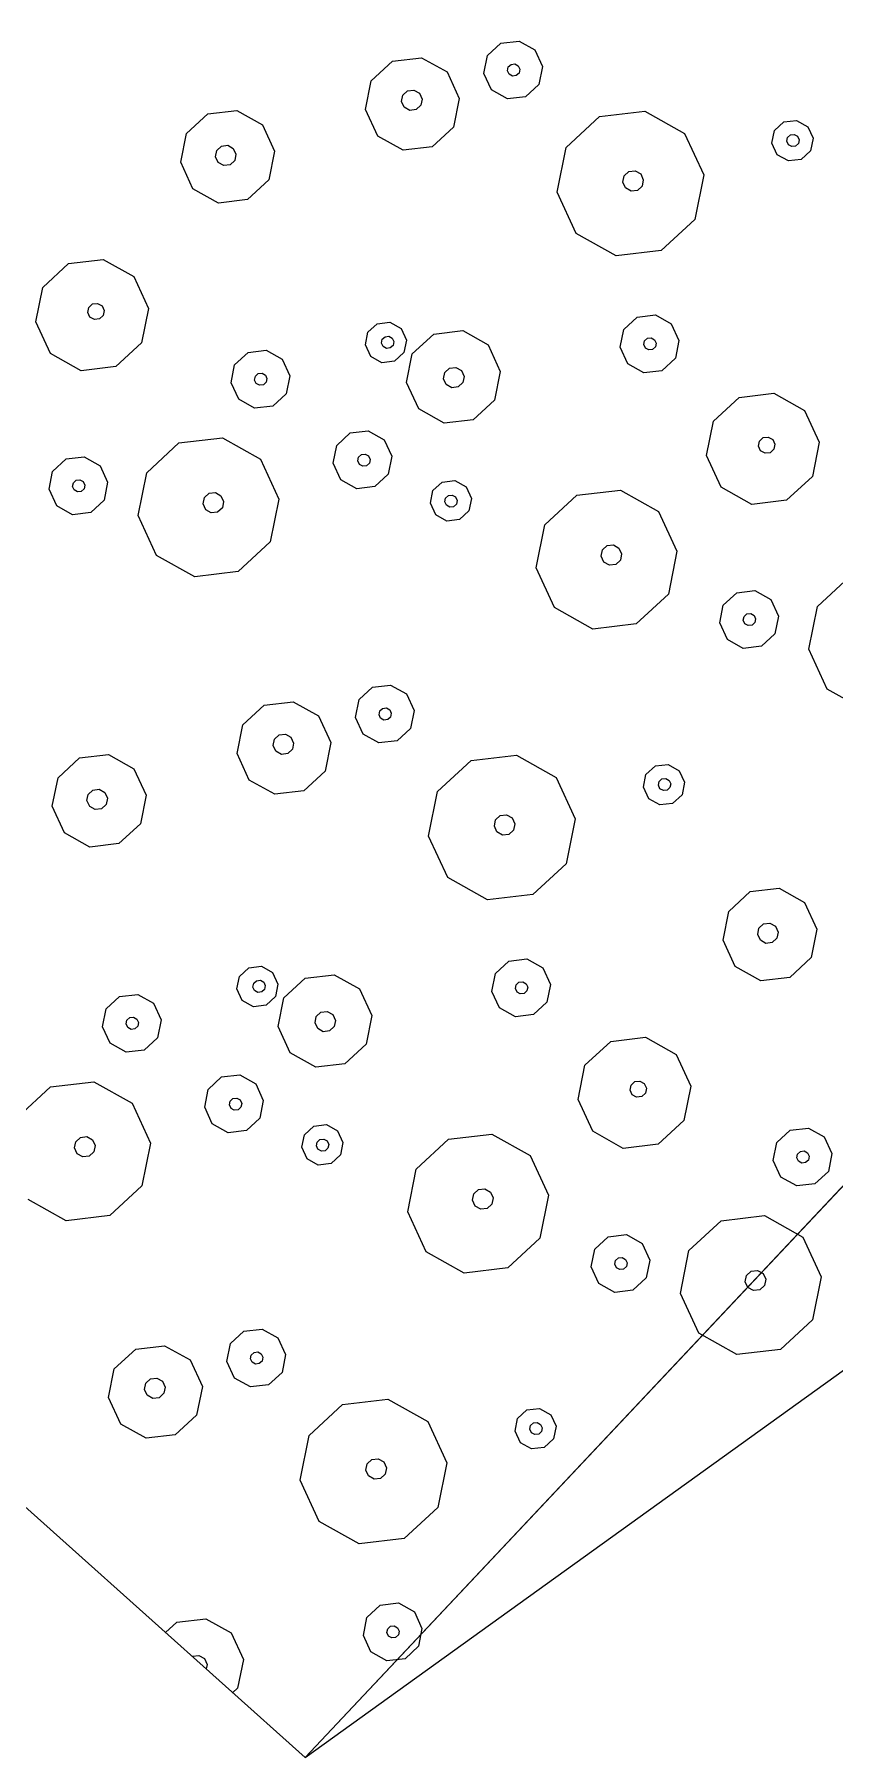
# Model space of a CAD drawing. Header units: metres. Extents: x -2858 to 512, y -1995 to 1252.
# Drawn here: x -565.752 to -563.583, y 345.19 to 349.861 of the extents above; entities that cross this region are included whole.
import ezdxf

# ---------------------------------------------------------------- set-up
doc = ezdxf.new("R2010")
doc.units = ezdxf.units.M
doc.layers.add('Calque commun', color=7, linetype='Continuous')

# ---------------------------------------------------------------- blocks, each defined once
blk = doc.blocks.new('pattern')
at = {"layer": 'Calque commun', "color": 54, "linetype": 'Continuous', "lineweight": 9}
for p, q in [((112.2664, 105.3794), (112.3686, 105.4397)), ((112.3686, 105.4397), (112.4868, 105.4285)), ((112.4868, 105.4285), (112.5757, 105.3499)), ((112.2192, 105.2705), (112.2664, 105.3794)), ((112.5757, 105.3499), (112.6015, 105.2341)), ((112.245, 105.1547), (112.2192, 105.2705)), ((112.3645, 105.2563), (112.3714, 105.2722)), ((112.3683, 105.2394), (112.3645, 105.2563)), ((112.3714, 105.2722), (112.3863, 105.281)), ((112.3863, 105.281), (112.4035, 105.2793)), ((112.4035, 105.2793), (112.4165, 105.2679)), ((112.4165, 105.2679), (112.4203, 105.251)), ((112.3813, 105.228), (112.3683, 105.2394)), ((112.3985, 105.2263), (112.3813, 105.228)), ((112.4134, 105.2351), (112.3985, 105.2263)), ((112.4203, 105.251), (112.4134, 105.2351)), ((112.6015, 105.2341), (112.5543, 105.1252)), ((113.6787, 105.1639), (113.6984, 105.2093)), ((113.6984, 105.2093), (113.741, 105.2344)), ((113.741, 105.2344), (113.7902, 105.2297)), ((113.7902, 105.2297), (113.8273, 105.197)), ((111.9783, 105.133), (111.998, 105.1783)), ((111.998, 105.1783), (112.0406, 105.2035)), ((112.0406, 105.2035), (112.0898, 105.1988)), ((112.0898, 105.1988), (112.1268, 105.1661)), ((112.1268, 105.1661), (112.1376, 105.1178)), ((113.6895, 105.1157), (113.6787, 105.1639)), ((113.7409, 105.1588), (113.7451, 105.1683)), ((113.7451, 105.1683), (113.754, 105.1736)), ((113.754, 105.1736), (113.7644, 105.1726)), ((113.7644, 105.1726), (113.7721, 105.1657)), ((113.7721, 105.1657), (113.7744, 105.1556)), ((113.8273, 105.197), (113.838, 105.1487)), ((111.9891, 105.0847), (111.9783, 105.133)), ((112.0405, 105.1279), (112.0446, 105.1374)), ((112.0428, 105.1177), (112.0405, 105.1279)), ((112.0506, 105.1108), (112.0428, 105.1177)), ((112.0446, 105.1374), (112.0536, 105.1427)), ((112.0536, 105.1427), (112.0639, 105.1417)), ((112.0698, 105.1151), (112.0609, 105.1099)), ((112.0639, 105.1417), (112.0717, 105.1348)), ((112.074, 105.1247), (112.0698, 105.1151)), ((112.0717, 105.1348), (112.074, 105.1247)), ((112.1376, 105.1178), (112.1179, 105.0724)), ((112.334, 105.0762), (112.245, 105.1547)), ((112.5543, 105.1252), (112.4521, 105.0649)), ((113.0339, 105.0827), (113.0477, 105.1144)), ((113.0477, 105.1144), (113.0775, 105.132)), ((113.0775, 105.132), (113.1119, 105.1287)), ((113.1119, 105.1287), (113.1379, 105.1058)), ((113.7266, 105.0829), (113.6895, 105.1157)), ((113.7432, 105.1487), (113.7409, 105.1588)), ((113.751, 105.1418), (113.7432, 105.1487)), ((113.7613, 105.1408), (113.751, 105.1418)), ((113.7703, 105.1461), (113.7613, 105.1408)), ((113.7744, 105.1556), (113.7703, 105.1461)), ((113.838, 105.1487), (113.8184, 105.1034)), ((112.0261, 105.052), (111.9891, 105.0847)), ((112.0609, 105.1099), (112.0506, 105.1108)), ((112.1179, 105.0724), (112.0754, 105.0473)), ((112.4521, 105.0649), (112.334, 105.0762)), ((113.0414, 105.0489), (113.0339, 105.0827)), ((113.0717, 105.0798), (113.0758, 105.0894)), ((113.0739, 105.0697), (113.0717, 105.0798)), ((113.0817, 105.0628), (113.0739, 105.0697)), ((113.0758, 105.0894), (113.0848, 105.0946)), ((113.0848, 105.0946), (113.0951, 105.0937)), ((113.101, 105.0671), (113.0921, 105.0618)), ((113.0951, 105.0937), (113.1029, 105.0868)), ((113.1051, 105.0766), (113.101, 105.0671)), ((113.1029, 105.0868), (113.1051, 105.0766)), ((113.1454, 105.0721), (113.1316, 105.0403)), ((113.1379, 105.1058), (113.1454, 105.0721)), ((113.7758, 105.0782), (113.7266, 105.0829)), ((113.8184, 105.1034), (113.7758, 105.0782)), ((112.0754, 105.0473), (112.0261, 105.052)), ((112.5423, 105.0034), (112.5849, 105.0285)), ((112.5849, 105.0285), (112.6341, 105.0238)), ((112.6341, 105.0238), (112.6712, 104.9911)), ((113.0674, 105.026), (113.0414, 105.0489)), ((113.1018, 105.0227), (113.0674, 105.026)), ((113.0921, 105.0618), (113.0817, 105.0628)), ((113.1316, 105.0403), (113.1018, 105.0227)), ((113.3194, 104.9601), (113.4258, 105.0229)), ((113.4258, 105.0229), (113.5489, 105.0112)), ((112.5226, 104.958), (112.5423, 105.0034)), ((112.6712, 104.9911), (112.6819, 104.9428)), ((113.5489, 105.0112), (113.6415, 104.9294)), ((112.5334, 104.9098), (112.5226, 104.958)), ((112.5848, 104.9529), (112.589, 104.9624)), ((112.5871, 104.9427), (112.5848, 104.9529)), ((112.5949, 104.9359), (112.5871, 104.9427)), ((112.589, 104.9624), (112.5979, 104.9677)), ((112.6052, 104.9349), (112.5949, 104.9359)), ((112.5979, 104.9677), (112.6082, 104.9667)), ((112.6141, 104.9402), (112.6052, 104.9349)), ((112.6082, 104.9667), (112.616, 104.9598)), ((112.6183, 104.9497), (112.6141, 104.9402)), ((112.616, 104.9598), (112.6183, 104.9497)), ((112.6819, 104.9428), (112.6622, 104.8975)), ((113.2702, 104.8467), (113.3194, 104.9601)), ((113.6415, 104.9294), (113.6684, 104.8087)), ((114.084, 104.9047), (114.1521, 104.9449)), ((114.1521, 104.9449), (114.1703, 104.9431)), ((112.5704, 104.877), (112.5334, 104.9098)), ((112.6622, 104.8975), (112.6197, 104.8723)), ((114.0525, 104.8321), (114.084, 104.9047)), ((112.6197, 104.8723), (112.5704, 104.877)), ((113.2971, 104.726), (113.2702, 104.8467)), ((113.4314, 104.831), (113.4383, 104.8468)), ((113.4383, 104.8468), (113.4532, 104.8556)), ((113.4532, 104.8556), (113.4704, 104.854)), ((113.4704, 104.854), (113.4834, 104.8425)), ((113.4834, 104.8425), (113.4872, 104.8256)), ((114.0697, 104.7549), (114.0525, 104.8321)), ((114.1528, 104.8244), (114.1597, 104.8403)), ((114.1597, 104.8403), (114.1703, 104.8465)), ((112.1174, 104.7714), (112.1991, 104.8196)), ((112.1991, 104.8196), (112.2936, 104.8106)), ((112.2936, 104.8106), (112.3648, 104.7478)), ((113.4352, 104.8141), (113.4314, 104.831)), ((113.4482, 104.8026), (113.4352, 104.8141)), ((113.4654, 104.801), (113.4482, 104.8026)), ((113.4803, 104.8098), (113.4654, 104.801)), ((113.4872, 104.8256), (113.4803, 104.8098)), ((113.6684, 104.8087), (113.6192, 104.6953)), ((114.1565, 104.8075), (114.1528, 104.8244)), ((114.1695, 104.7961), (114.1565, 104.8075)), ((114.1703, 104.796), (114.1695, 104.7961)), ((111.5403, 104.6692), (111.5717, 104.7418)), ((111.5717, 104.7418), (111.6399, 104.782)), ((111.6399, 104.782), (111.7186, 104.7745)), ((111.7186, 104.7745), (111.7779, 104.7221)), ((112.0796, 104.6843), (112.1174, 104.7714)), ((112.3648, 104.7478), (112.3854, 104.6552)), ((112.5949, 104.6814), (112.6971, 104.7418)), ((112.6971, 104.7418), (112.8152, 104.7305)), ((114.129, 104.7025), (114.0697, 104.7549)), ((111.7779, 104.7221), (111.7951, 104.6449)), ((112.2013, 104.6856), (112.2133, 104.6927)), ((112.2133, 104.6927), (112.227, 104.6913)), ((112.8152, 104.7305), (112.9042, 104.652)), ((113.3897, 104.6442), (113.2971, 104.726)), ((113.6192, 104.6953), (113.5128, 104.6325)), ((114.1703, 104.6986), (114.129, 104.7025)), ((111.5575, 104.592), (111.5403, 104.6692)), ((111.6407, 104.6533), (111.6476, 104.6692)), ((111.6444, 104.6364), (111.6407, 104.6533)), ((111.6476, 104.6692), (111.6625, 104.678)), ((111.6625, 104.678), (111.6797, 104.6764)), ((111.6797, 104.6764), (111.6927, 104.6649)), ((111.6964, 104.648), (111.6895, 104.6321)), ((111.6927, 104.6649), (111.6964, 104.648)), ((112.1002, 104.5916), (112.0796, 104.6843)), ((112.1958, 104.6729), (112.2013, 104.6856)), ((112.1988, 104.6594), (112.1958, 104.6729)), ((112.2092, 104.6502), (112.1988, 104.6594)), ((112.223, 104.6489), (112.2092, 104.6502)), ((112.2349, 104.656), (112.223, 104.6489)), ((112.227, 104.6913), (112.2374, 104.6822)), ((112.2404, 104.6687), (112.2349, 104.656)), ((112.2374, 104.6822), (112.2404, 104.6687)), ((112.3854, 104.6552), (112.3476, 104.5681)), ((112.5477, 104.5726), (112.5949, 104.6814)), ((112.9042, 104.652), (112.93, 104.5362)), ((111.6574, 104.625), (111.6444, 104.6364)), ((111.6746, 104.6233), (111.6574, 104.625)), ((111.6895, 104.6321), (111.6746, 104.6233)), ((111.7951, 104.6449), (111.7636, 104.5723)), ((113.5128, 104.6325), (113.3897, 104.6442)), ((111.6168, 104.5396), (111.5575, 104.592)), ((111.7636, 104.5723), (111.6955, 104.5321)), ((112.1714, 104.5288), (112.1002, 104.5916)), ((112.3476, 104.5681), (112.2659, 104.5198)), ((112.5735, 104.4568), (112.5477, 104.5726)), ((112.693, 104.5584), (112.6999, 104.5742)), ((112.6967, 104.5415), (112.693, 104.5584)), ((112.6999, 104.5742), (112.7148, 104.583)), ((112.7148, 104.583), (112.732, 104.5814)), ((112.732, 104.5814), (112.745, 104.5699)), ((112.7487, 104.5531), (112.7418, 104.5372)), ((112.745, 104.5699), (112.7487, 104.5531)), ((111.6955, 104.5321), (111.6168, 104.5396)), ((112.2659, 104.5198), (112.1714, 104.5288)), ((112.7097, 104.53), (112.6967, 104.5415)), ((112.7269, 104.5284), (112.7097, 104.53)), ((112.7418, 104.5372), (112.7269, 104.5284)), ((112.93, 104.5362), (112.8828, 104.4273)), ((113.3918, 104.4385), (113.4343, 104.4637)), ((113.4343, 104.4637), (113.4836, 104.459)), ((113.4836, 104.459), (113.5206, 104.4263)), ((111.0425, 104.4447), (111.0683, 104.3289)), ((112.6624, 104.3782), (112.5735, 104.4568)), ((112.8828, 104.4273), (112.7806, 104.367)), ((113.3721, 104.3932), (113.3918, 104.4385)), ((113.5206, 104.4263), (113.5314, 104.378)), ((112.7806, 104.367), (112.6624, 104.3782)), ((113.3829, 104.3449), (113.3721, 104.3932)), ((113.4343, 104.388), (113.4384, 104.3976)), ((113.4366, 104.3779), (113.4343, 104.388)), ((113.4443, 104.371), (113.4366, 104.3779)), ((113.4384, 104.3976), (113.4474, 104.4028)), ((113.4547, 104.3701), (113.4443, 104.371)), ((113.4474, 104.4028), (113.4577, 104.4019)), ((113.4636, 104.3753), (113.4547, 104.3701)), ((113.4577, 104.4019), (113.4655, 104.395)), ((113.4678, 104.3849), (113.4636, 104.3753)), ((113.4655, 104.395), (113.4678, 104.3849)), ((113.5314, 104.378), (113.5117, 104.3326)), ((113.6068, 104.3282), (113.6749, 104.3684)), ((113.6749, 104.3684), (113.7537, 104.3609)), ((111.0683, 104.3289), (111.0211, 104.22)), ((112.1652, 104.3041), (112.2078, 104.3292)), ((112.2078, 104.3292), (112.257, 104.3245)), ((112.257, 104.3245), (112.2941, 104.2918)), ((113.4199, 104.3122), (113.3829, 104.3449)), ((113.5117, 104.3326), (113.4691, 104.3075)), ((113.5754, 104.2556), (113.6068, 104.3282)), ((113.7537, 104.3609), (113.813, 104.3085)), ((112.1456, 104.2587), (112.1652, 104.3041)), ((112.2941, 104.2918), (112.3049, 104.2435)), ((113.4691, 104.3075), (113.4199, 104.3122)), ((113.813, 104.3085), (113.8302, 104.2313)), ((111.5145, 104.2092), (111.5443, 104.2268)), ((111.5443, 104.2268), (111.5788, 104.2235)), ((112.1563, 104.2105), (112.1456, 104.2587)), ((112.2078, 104.2536), (112.2119, 104.2631)), ((112.21, 104.2435), (112.2078, 104.2536)), ((112.2178, 104.2366), (112.21, 104.2435)), ((112.2119, 104.2631), (112.2208, 104.2684)), ((112.2281, 104.2356), (112.2178, 104.2366)), ((112.2208, 104.2684), (112.2312, 104.2674)), ((112.2371, 104.2409), (112.2281, 104.2356)), ((112.2312, 104.2674), (112.239, 104.2605)), ((112.2412, 104.2504), (112.2371, 104.2409)), ((112.239, 104.2605), (112.2412, 104.2504)), ((112.3049, 104.2435), (112.2852, 104.1982)), ((113.5926, 104.1784), (113.5754, 104.2556)), ((113.6684, 104.2382), (113.6752, 104.2541)), ((113.6721, 104.2213), (113.6684, 104.2382)), ((113.6752, 104.2541), (113.6901, 104.2629)), ((113.6901, 104.2629), (113.7074, 104.2613)), ((113.7074, 104.2613), (113.7203, 104.2498)), ((113.7241, 104.2329), (113.7172, 104.217)), ((113.7203, 104.2498), (113.7241, 104.2329)), ((113.8302, 104.2313), (113.7987, 104.1587)), ((111.0211, 104.22), (110.9189, 104.1597)), ((111.5007, 104.1775), (111.5145, 104.2092)), ((111.5385, 104.1746), (111.5426, 104.1842)), ((111.5426, 104.1842), (111.5516, 104.1894)), ((111.5516, 104.1894), (111.5619, 104.1885)), ((111.5619, 104.1885), (111.5697, 104.1816)), ((111.5697, 104.1816), (111.572, 104.1714)), ((111.5788, 104.2235), (111.6047, 104.2006)), ((111.6047, 104.2006), (111.6122, 104.1669)), ((112.1934, 104.1777), (112.1563, 104.2105)), ((112.2852, 104.1982), (112.2426, 104.173)), ((112.8596, 104.1705), (112.8894, 104.1881)), ((112.8894, 104.1881), (112.9238, 104.1848)), ((112.9238, 104.1848), (112.9498, 104.1619)), ((113.6519, 104.126), (113.5926, 104.1784)), ((113.6851, 104.2099), (113.6721, 104.2213)), ((113.7023, 104.2082), (113.6851, 104.2099)), ((113.7172, 104.217), (113.7023, 104.2082)), ((110.9189, 104.1597), (110.8008, 104.171)), ((111.5083, 104.1437), (111.5007, 104.1775)), ((111.5342, 104.1208), (111.5083, 104.1437)), ((111.5408, 104.1645), (111.5385, 104.1746)), ((111.5486, 104.1576), (111.5408, 104.1645)), ((111.5589, 104.1566), (111.5486, 104.1576)), ((111.5678, 104.1619), (111.5589, 104.1566)), ((111.572, 104.1714), (111.5678, 104.1619)), ((111.5985, 104.1351), (111.5687, 104.1175)), ((111.6122, 104.1669), (111.5985, 104.1351)), ((112.2426, 104.173), (112.1934, 104.1777)), ((112.8458, 104.1388), (112.8596, 104.1705)), ((112.8533, 104.105), (112.8458, 104.1388)), ((112.8852, 104.136), (112.8894, 104.1455)), ((112.8875, 104.1259), (112.8852, 104.136)), ((112.8894, 104.1455), (112.8983, 104.1508)), ((112.8983, 104.1508), (112.9086, 104.1498)), ((112.9086, 104.1498), (112.9164, 104.143)), ((112.9187, 104.1328), (112.9146, 104.1233)), ((112.9164, 104.143), (112.9187, 104.1328)), ((112.9498, 104.1619), (112.9573, 104.1281)), ((113.7987, 104.1587), (113.7306, 104.1185)), ((110.9895, 104.0528), (111.0091, 104.0982)), ((111.0091, 104.0982), (111.0517, 104.1233)), ((111.0517, 104.1233), (111.1009, 104.1186)), ((111.1009, 104.1186), (111.138, 104.0859)), ((111.138, 104.0859), (111.1487, 104.0376)), ((111.5687, 104.1175), (111.5342, 104.1208)), ((111.7862, 104.0549), (111.8927, 104.1177)), ((111.8927, 104.1177), (112.0157, 104.106)), ((112.0157, 104.106), (112.1084, 104.0242)), ((112.8793, 104.0821), (112.8533, 104.105)), ((112.8953, 104.119), (112.8875, 104.1259)), ((112.9056, 104.118), (112.8953, 104.119)), ((112.9146, 104.1233), (112.9056, 104.118)), ((112.9435, 104.0964), (112.9137, 104.0788)), ((112.9573, 104.1281), (112.9435, 104.0964)), ((113.7306, 104.1185), (113.6519, 104.126)), ((111.0002, 104.0046), (110.9895, 104.0528)), ((111.0517, 104.0477), (111.0558, 104.0572)), ((111.0539, 104.0376), (111.0517, 104.0477)), ((111.0558, 104.0572), (111.0647, 104.0625)), ((111.0647, 104.0625), (111.0751, 104.0615)), ((111.0751, 104.0615), (111.0828, 104.0546)), ((111.0851, 104.0445), (111.081, 104.035)), ((111.0828, 104.0546), (111.0851, 104.0445)), ((111.737, 103.9415), (111.7862, 104.0549)), ((112.5508, 103.9995), (112.619, 104.0397)), ((112.619, 104.0397), (112.6977, 104.0322)), ((112.9137, 104.0788), (112.8793, 104.0821)), ((111.0373, 103.9718), (111.0002, 104.0046)), ((111.0617, 104.0307), (111.0539, 104.0376)), ((111.072, 104.0297), (111.0617, 104.0307)), ((111.081, 104.035), (111.072, 104.0297)), ((111.1291, 103.9923), (111.0865, 103.9671)), ((111.1487, 104.0376), (111.1291, 103.9923)), ((112.1084, 104.0242), (112.1352, 103.9036)), ((112.5194, 103.9269), (112.5508, 103.9995)), ((112.6977, 104.0322), (112.757, 103.9798)), ((111.0865, 103.9671), (111.0373, 103.9718)), ((111.9051, 103.9416), (111.92, 103.9504)), ((111.92, 103.9504), (111.9373, 103.9488)), ((111.9373, 103.9488), (111.9502, 103.9373)), ((112.757, 103.9798), (112.7742, 103.9026)), ((112.9186, 103.9338), (112.9611, 103.959)), ((112.9611, 103.959), (113.0104, 103.9543)), ((113.0104, 103.9543), (113.0474, 103.9215)), ((110.5842, 103.8662), (110.6659, 103.9145)), ((110.6659, 103.9145), (110.7604, 103.9054)), ((110.7604, 103.9054), (110.8316, 103.8426)), ((111.7639, 103.8208), (111.737, 103.9415)), ((111.8982, 103.9258), (111.9051, 103.9416)), ((111.902, 103.9089), (111.8982, 103.9258)), ((111.915, 103.8974), (111.902, 103.9089)), ((111.9471, 103.9046), (111.9322, 103.8958)), ((111.954, 103.9204), (111.9471, 103.9046)), ((111.9502, 103.9373), (111.954, 103.9204)), ((112.1352, 103.9036), (112.0861, 103.7901)), ((112.5366, 103.8497), (112.5194, 103.9269)), ((112.6196, 103.9192), (112.6265, 103.9351)), ((112.6234, 103.9023), (112.6196, 103.9192)), ((112.6363, 103.8909), (112.6234, 103.9023)), ((112.6265, 103.9351), (112.6414, 103.9439)), ((112.6414, 103.9439), (112.6586, 103.9422)), ((112.6685, 103.898), (112.6536, 103.8892)), ((112.6586, 103.9422), (112.6716, 103.9308)), ((112.6753, 103.9139), (112.6685, 103.898)), ((112.6716, 103.9308), (112.6753, 103.9139)), ((112.7742, 103.9026), (112.7427, 103.83)), ((112.8989, 103.8885), (112.9186, 103.9338)), ((112.9639, 103.8958), (112.9729, 103.9011)), ((112.9729, 103.9011), (112.9832, 103.9001)), ((112.9832, 103.9001), (112.991, 103.8932)), ((113.0474, 103.9215), (113.0582, 103.8733)), ((110.5464, 103.7791), (110.5842, 103.8662)), ((111.9322, 103.8958), (111.915, 103.8974)), ((112.6536, 103.8892), (112.6363, 103.8909)), ((112.9096, 103.8402), (112.8989, 103.8885)), ((112.9598, 103.8863), (112.9639, 103.8958)), ((112.9621, 103.8761), (112.9598, 103.8863)), ((112.9698, 103.8693), (112.9621, 103.8761)), ((112.9802, 103.8683), (112.9698, 103.8693)), ((112.9891, 103.8736), (112.9802, 103.8683)), ((112.9932, 103.8831), (112.9891, 103.8736)), ((112.991, 103.8932), (112.9932, 103.8831)), ((113.0582, 103.8733), (113.0385, 103.8279)), ((110.8316, 103.8426), (110.8522, 103.75)), ((111.0617, 103.7763), (111.1639, 103.8366)), ((111.1639, 103.8366), (111.282, 103.8253)), ((111.282, 103.8253), (111.371, 103.7468)), ((111.8566, 103.739), (111.7639, 103.8208)), ((112.5959, 103.7973), (112.5366, 103.8497)), ((112.7427, 103.83), (112.6746, 103.7898)), ((112.9467, 103.8075), (112.9096, 103.8402)), ((112.9959, 103.8028), (112.9467, 103.8075)), ((113.0385, 103.8279), (112.9959, 103.8028)), ((113.2089, 103.783), (113.3111, 103.8434)), ((113.3111, 103.8434), (113.4293, 103.8321)), ((113.4293, 103.8321), (113.5182, 103.7536)), ((110.5671, 103.6864), (110.5464, 103.7791)), ((110.6627, 103.7677), (110.6682, 103.7804)), ((110.6657, 103.7542), (110.6627, 103.7677)), ((110.6682, 103.7804), (110.6801, 103.7875)), ((110.6801, 103.7875), (110.6939, 103.7861)), ((110.6939, 103.7861), (110.7042, 103.777)), ((110.7073, 103.7635), (110.7017, 103.7508)), ((110.7042, 103.777), (110.7073, 103.7635)), ((111.0145, 103.6674), (111.0617, 103.7763)), ((112.0861, 103.7901), (111.9796, 103.7273)), ((112.6746, 103.7898), (112.5959, 103.7973)), ((112.6572, 103.753), (112.687, 103.7706)), ((112.687, 103.7706), (112.7214, 103.7673)), ((112.7214, 103.7673), (112.7474, 103.7444)), ((113.1617, 103.6742), (113.2089, 103.783)), ((110.676, 103.745), (110.6657, 103.7542)), ((110.6898, 103.7437), (110.676, 103.745)), ((110.7017, 103.7508), (110.6898, 103.7437)), ((110.8522, 103.75), (110.8145, 103.6629)), ((111.371, 103.7468), (111.3968, 103.631)), ((111.9796, 103.7273), (111.8566, 103.739)), ((112.6434, 103.7212), (112.6572, 103.753)), ((112.6509, 103.6875), (112.6434, 103.7212)), ((112.679, 103.7209), (112.6832, 103.7304)), ((112.6813, 103.7107), (112.679, 103.7209)), ((112.6891, 103.7039), (112.6813, 103.7107)), ((112.6832, 103.7304), (112.6921, 103.7357)), ((112.6921, 103.7357), (112.7025, 103.7347)), ((112.7025, 103.7347), (112.7102, 103.7278)), ((112.7125, 103.7177), (112.7084, 103.7081)), ((112.7102, 103.7278), (112.7125, 103.7177)), ((112.7474, 103.7444), (112.7549, 103.7106)), ((113.5182, 103.7536), (113.544, 103.6377)), ((110.6382, 103.6236), (110.5671, 103.6864)), ((111.0403, 103.5516), (111.0145, 103.6674)), ((111.1598, 103.6532), (111.1667, 103.6691)), ((111.1667, 103.6691), (111.1816, 103.6778)), ((111.1816, 103.6778), (111.1988, 103.6762)), ((111.1988, 103.6762), (111.2118, 103.6648)), ((111.2118, 103.6648), (111.2156, 103.6479)), ((112.6769, 103.6646), (112.6509, 103.6875)), ((112.7113, 103.6613), (112.6769, 103.6646)), ((112.6994, 103.7029), (112.6891, 103.7039)), ((112.7084, 103.7081), (112.6994, 103.7029)), ((112.7411, 103.6789), (112.7113, 103.6613)), ((112.7549, 103.7106), (112.7411, 103.6789)), ((113.1875, 103.5583), (113.1617, 103.6742)), ((113.307, 103.66), (113.3139, 103.6758)), ((113.3139, 103.6758), (113.3288, 103.6846)), ((113.3288, 103.6846), (113.346, 103.683)), ((113.346, 103.683), (113.359, 103.6715)), ((113.359, 103.6715), (113.3628, 103.6546)), ((110.7327, 103.6146), (110.6382, 103.6236)), ((110.8145, 103.6629), (110.7327, 103.6146)), ((111.1636, 103.6363), (111.1598, 103.6532)), ((111.1765, 103.6248), (111.1636, 103.6363)), ((111.1938, 103.6232), (111.1765, 103.6248)), ((111.2087, 103.632), (111.1938, 103.6232)), ((111.2156, 103.6479), (111.2087, 103.632)), ((111.3968, 103.631), (111.3496, 103.5221)), ((113.3108, 103.6431), (113.307, 103.66)), ((113.3238, 103.6316), (113.3108, 103.6431)), ((113.341, 103.63), (113.3238, 103.6316)), ((113.3559, 103.6388), (113.341, 103.63)), ((113.3628, 103.6546), (113.3559, 103.6388)), ((112.9208, 103.5366), (112.9405, 103.582)), ((112.9405, 103.582), (112.9831, 103.6071)), ((112.9831, 103.6071), (113.0323, 103.6024)), ((113.0323, 103.6024), (113.0693, 103.5697)), ((111.1293, 103.473), (111.0403, 103.5516)), ((111.8389, 103.488), (111.8586, 103.5333)), ((111.8586, 103.5333), (111.9012, 103.5585)), ((111.9012, 103.5585), (111.9504, 103.5538)), ((111.9504, 103.5538), (111.9875, 103.5211)), ((112.9316, 103.4884), (112.9208, 103.5366)), ((112.983, 103.5315), (112.9871, 103.541)), ((112.9853, 103.5214), (112.983, 103.5315)), ((112.9871, 103.541), (112.9961, 103.5463)), ((112.9961, 103.5463), (113.0064, 103.5453)), ((113.0064, 103.5453), (113.0142, 103.5384)), ((113.0165, 103.5283), (113.0123, 103.5188)), ((113.0142, 103.5384), (113.0165, 103.5283)), ((113.0693, 103.5697), (113.0801, 103.5214)), ((113.2765, 103.4798), (113.1875, 103.5583)), ((111.3496, 103.5221), (111.2474, 103.4618)), ((111.8497, 103.4397), (111.8389, 103.488)), ((111.9011, 103.4828), (111.9053, 103.4924)), ((111.9034, 103.4727), (111.9011, 103.4828)), ((111.9053, 103.4924), (111.9142, 103.4977)), ((111.9142, 103.4977), (111.9245, 103.4967)), ((111.9245, 103.4967), (111.9323, 103.4898)), ((111.9346, 103.4797), (111.9304, 103.4701)), ((111.9323, 103.4898), (111.9346, 103.4797)), ((111.9875, 103.5211), (111.9982, 103.4728)), ((112.9686, 103.4556), (112.9316, 103.4884)), ((112.993, 103.5145), (112.9853, 103.5214)), ((113.0034, 103.5135), (112.993, 103.5145)), ((113.0123, 103.5188), (113.0034, 103.5135)), ((113.0801, 103.5214), (113.0604, 103.4761)), ((113.3946, 103.4686), (113.2765, 103.4798)), ((111.2474, 103.4618), (111.1293, 103.473)), ((111.8867, 103.407), (111.8497, 103.4397)), ((111.9112, 103.4658), (111.9034, 103.4727)), ((111.9215, 103.4649), (111.9112, 103.4658)), ((111.9304, 103.4701), (111.9215, 103.4649)), ((111.9982, 103.4728), (111.9785, 103.4274)), ((112.0737, 103.423), (112.1418, 103.4632)), ((112.1418, 103.4632), (112.2205, 103.4557)), ((112.2205, 103.4557), (112.2798, 103.4033)), ((113.0179, 103.4509), (112.9686, 103.4556)), ((113.0604, 103.4761), (113.0179, 103.4509)), ((110.6124, 103.3535), (110.6321, 103.3989)), ((110.6321, 103.3989), (110.6746, 103.424)), ((110.6746, 103.424), (110.7239, 103.4193)), ((110.7239, 103.4193), (110.7609, 103.3866)), ((110.7609, 103.3866), (110.7717, 103.3383)), ((111.936, 103.4023), (111.8867, 103.407)), ((111.9785, 103.4274), (111.936, 103.4023)), ((112.0422, 103.3504), (112.0737, 103.423)), ((112.2798, 103.4033), (112.297, 103.3261)), ((110.6232, 103.3053), (110.6124, 103.3535)), ((110.6746, 103.3484), (110.6787, 103.3579)), ((110.6769, 103.3383), (110.6746, 103.3484)), ((110.6846, 103.3314), (110.6769, 103.3383)), ((110.6787, 103.3579), (110.6877, 103.3632)), ((110.6877, 103.3632), (110.698, 103.3622)), ((110.698, 103.3622), (110.7058, 103.3553)), ((110.708, 103.3452), (110.7039, 103.3357)), ((110.7058, 103.3553), (110.708, 103.3452)), ((110.7717, 103.3383), (110.752, 103.293)), ((112.0594, 103.2732), (112.0422, 103.3504)), ((112.1352, 103.333), (112.1421, 103.3489)), ((112.1421, 103.3489), (112.157, 103.3577)), ((112.157, 103.3577), (112.1742, 103.3561)), ((112.1742, 103.3561), (112.1872, 103.3446)), ((112.1872, 103.3446), (112.1909, 103.3277)), ((109.9676, 103.2723), (109.9813, 103.304)), ((109.9813, 103.304), (110.0111, 103.3216)), ((110.0111, 103.3216), (110.0456, 103.3184)), ((110.0456, 103.3184), (110.0715, 103.2955)), ((110.0715, 103.2955), (110.0791, 103.2617)), ((110.6602, 103.2725), (110.6232, 103.3053)), ((110.695, 103.3304), (110.6846, 103.3314)), ((110.7039, 103.3357), (110.695, 103.3304)), ((110.752, 103.293), (110.7094, 103.2678)), ((112.1389, 103.3161), (112.1352, 103.333)), ((112.1519, 103.3047), (112.1389, 103.3161)), ((112.1691, 103.303), (112.1519, 103.3047)), ((112.184, 103.3118), (112.1691, 103.303)), ((112.1909, 103.3277), (112.184, 103.3118)), ((112.297, 103.3261), (112.2656, 103.2535)), ((109.9751, 103.2385), (109.9676, 103.2723)), ((110.0053, 103.2694), (110.0095, 103.279)), ((110.0076, 103.2593), (110.0053, 103.2694)), ((110.0154, 103.2524), (110.0076, 103.2593)), ((110.0095, 103.279), (110.0184, 103.2842)), ((110.0257, 103.2514), (110.0154, 103.2524)), ((110.0184, 103.2842), (110.0287, 103.2833)), ((110.0347, 103.2567), (110.0257, 103.2514)), ((110.0287, 103.2833), (110.0365, 103.2764)), ((110.0388, 103.2663), (110.0347, 103.2567)), ((110.0365, 103.2764), (110.0388, 103.2663)), ((110.0791, 103.2617), (110.0653, 103.2299)), ((110.7094, 103.2678), (110.6602, 103.2725)), ((111.3126, 103.2336), (111.3264, 103.2653)), ((111.3264, 103.2653), (111.3562, 103.2829)), ((111.3562, 103.2829), (111.3906, 103.2796)), ((111.3562, 103.2403), (111.3651, 103.2456)), ((111.3651, 103.2456), (111.3755, 103.2446)), ((111.3755, 103.2446), (111.3833, 103.2378)), ((111.3906, 103.2796), (111.4166, 103.2567)), ((111.4166, 103.2567), (111.4241, 103.2229)), ((112.1187, 103.2208), (112.0594, 103.2732)), ((112.2656, 103.2535), (112.1974, 103.2133)), ((110.001, 103.2156), (109.9751, 103.2385)), ((110.0355, 103.2123), (110.001, 103.2156)), ((110.0653, 103.2299), (110.0355, 103.2123)), ((110.253, 103.1497), (110.3595, 103.2125)), ((110.3595, 103.2125), (110.4825, 103.2008)), ((110.4825, 103.2008), (110.5752, 103.119)), ((111.3201, 103.1998), (111.3126, 103.2336)), ((111.3461, 103.1769), (111.3201, 103.1998)), ((111.3521, 103.2308), (111.3562, 103.2403)), ((111.3543, 103.2207), (111.3521, 103.2308)), ((111.3621, 103.2138), (111.3543, 103.2207)), ((111.3724, 103.2128), (111.3621, 103.2138)), ((111.3814, 103.2181), (111.3724, 103.2128)), ((111.3855, 103.2276), (111.3814, 103.2181)), ((111.3833, 103.2378), (111.3855, 103.2276)), ((111.4241, 103.2229), (111.4103, 103.1912)), ((112.1974, 103.2133), (112.1187, 103.2208)), ((111.3805, 103.1736), (111.3461, 103.1769)), ((111.4103, 103.1912), (111.3805, 103.1736)), ((112.5142, 103.1454), (112.5824, 103.1856)), ((112.5824, 103.1856), (112.6611, 103.1781)), ((112.6611, 103.1781), (112.7204, 103.1258)), ((110.2039, 103.0363), (110.253, 103.1497)), ((110.5752, 103.119), (110.6021, 102.9984)), ((111.0177, 103.0943), (111.0858, 103.1345)), ((111.0858, 103.1345), (111.1645, 103.127)), ((111.1645, 103.127), (111.2238, 103.0746)), ((112.4828, 103.0728), (112.5142, 103.1454)), ((112.7204, 103.1258), (112.7376, 103.0485)), ((110.9862, 103.0217), (111.0177, 103.0943)), ((111.2238, 103.0746), (111.241, 102.9974)), ((112.5, 102.9956), (112.4828, 103.0728)), ((112.5832, 103.057), (112.5901, 103.0728)), ((112.5869, 103.0401), (112.5832, 103.057)), ((112.5901, 103.0728), (112.605, 103.0816)), ((112.605, 103.0816), (112.6222, 103.08)), ((112.6222, 103.08), (112.6352, 103.0686)), ((112.6352, 103.0686), (112.6389, 103.0517)), ((110.2307, 102.9156), (110.2039, 103.0363)), ((110.3651, 103.0206), (110.372, 103.0364)), ((110.3688, 103.0037), (110.3651, 103.0206)), ((110.372, 103.0364), (110.3869, 103.0452)), ((110.3869, 103.0452), (110.4041, 103.0436)), ((110.4041, 103.0436), (110.4171, 103.0321)), ((110.4208, 103.0153), (110.4139, 102.9994)), ((110.4171, 103.0321), (110.4208, 103.0153)), ((111.0034, 102.9445), (110.9862, 103.0217)), ((111.0864, 103.014), (111.0933, 103.0299)), ((111.0902, 102.9971), (111.0864, 103.014)), ((111.0933, 103.0299), (111.1082, 103.0387)), ((111.1082, 103.0387), (111.1254, 103.037)), ((111.1254, 103.037), (111.1384, 103.0256)), ((111.1384, 103.0256), (111.1422, 103.0087)), ((111.3657, 102.9833), (111.3854, 103.0286)), ((111.3854, 103.0286), (111.428, 103.0538)), ((111.428, 103.0538), (111.4772, 103.0491)), ((111.4772, 103.0491), (111.5142, 103.0164)), ((111.5142, 103.0164), (111.525, 102.9681)), ((112.5999, 103.0286), (112.5869, 103.0401)), ((112.6171, 103.027), (112.5999, 103.0286)), ((112.632, 103.0358), (112.6171, 103.027)), ((112.6389, 103.0517), (112.632, 103.0358)), ((112.7376, 103.0485), (112.7061, 102.976)), ((110.3818, 102.9922), (110.3688, 103.0037)), ((110.399, 102.9906), (110.3818, 102.9922)), ((110.4139, 102.9994), (110.399, 102.9906)), ((110.6021, 102.9984), (110.5529, 102.885)), ((111.1032, 102.9857), (111.0902, 102.9971)), ((111.1204, 102.984), (111.1032, 102.9857)), ((111.1353, 102.9928), (111.1204, 102.984)), ((111.1422, 103.0087), (111.1353, 102.9928)), ((111.241, 102.9974), (111.2096, 102.9248)), ((111.3765, 102.935), (111.3657, 102.9833)), ((111.4266, 102.9811), (111.4307, 102.9906)), ((111.4289, 102.9709), (111.4266, 102.9811)), ((111.4367, 102.9641), (111.4289, 102.9709)), ((111.4307, 102.9906), (111.4397, 102.9959)), ((111.447, 102.9631), (111.4367, 102.9641)), ((111.4397, 102.9959), (111.45, 102.9949)), ((111.4559, 102.9684), (111.447, 102.9631)), ((111.45, 102.9949), (111.4578, 102.988)), ((111.4601, 102.9779), (111.4559, 102.9684)), ((111.4578, 102.988), (111.4601, 102.9779)), ((111.525, 102.9681), (111.5053, 102.9227)), ((112.5593, 102.9432), (112.5, 102.9956)), ((112.7061, 102.976), (112.638, 102.9357)), ((111.0627, 102.8921), (111.0034, 102.9445)), ((111.2096, 102.9248), (111.1414, 102.8846)), ((111.4135, 102.9023), (111.3765, 102.935)), ((111.5053, 102.9227), (111.4628, 102.8976)), ((111.6758, 102.8778), (111.778, 102.9382)), ((111.778, 102.9382), (111.8961, 102.9269)), ((111.8961, 102.9269), (111.985, 102.8484)), ((112.638, 102.9357), (112.5593, 102.9432)), ((110.3234, 102.8338), (110.2307, 102.9156)), ((110.5529, 102.885), (110.4464, 102.8221)), ((111.1414, 102.8846), (111.0627, 102.8921)), ((111.4628, 102.8976), (111.4135, 102.9023)), ((111.6286, 102.769), (111.6758, 102.8778)), ((110.4464, 102.8221), (110.3234, 102.8338)), ((111.1102, 102.816), (111.124, 102.8478)), ((111.124, 102.8478), (111.1538, 102.8654)), ((111.1459, 102.8157), (111.15, 102.8252)), ((111.15, 102.8252), (111.1589, 102.8305)), ((111.1538, 102.8654), (111.1882, 102.8621)), ((111.1589, 102.8305), (111.1693, 102.8295)), ((111.1693, 102.8295), (111.1771, 102.8226)), ((111.1882, 102.8621), (111.2142, 102.8392)), ((111.2142, 102.8392), (111.2217, 102.8054)), ((111.985, 102.8484), (112.0108, 102.7326)), ((111.1177, 102.7823), (111.1102, 102.816)), ((111.1437, 102.7594), (111.1177, 102.7823)), ((111.1481, 102.8055), (111.1459, 102.8157)), ((111.1559, 102.7987), (111.1481, 102.8055)), ((111.1662, 102.7977), (111.1559, 102.7987)), ((111.1752, 102.803), (111.1662, 102.7977)), ((111.1793, 102.8125), (111.1752, 102.803)), ((111.1771, 102.8226), (111.1793, 102.8125)), ((111.2217, 102.8054), (111.2079, 102.7737)), ((111.7807, 102.7706), (111.7956, 102.7794)), ((111.7956, 102.7794), (111.8129, 102.7778)), ((111.8129, 102.7778), (111.8258, 102.7663)), ((111.1781, 102.7561), (111.1437, 102.7594)), ((111.2079, 102.7737), (111.1781, 102.7561)), ((111.6544, 102.6531), (111.6286, 102.769)), ((111.7738, 102.7548), (111.7807, 102.7706)), ((111.7776, 102.7379), (111.7738, 102.7548)), ((111.7906, 102.7264), (111.7776, 102.7379)), ((111.8227, 102.7336), (111.8078, 102.7248)), ((111.8296, 102.7495), (111.8227, 102.7336)), ((111.8258, 102.7663), (111.8296, 102.7495)), ((112.0108, 102.7326), (111.9636, 102.6237)), ((111.4073, 102.6768), (111.4499, 102.7019)), ((111.4499, 102.7019), (111.4991, 102.6972)), ((111.4991, 102.6972), (111.5362, 102.6645)), ((111.8078, 102.7248), (111.7906, 102.7264)), ((110.3254, 102.6281), (110.368, 102.6533)), ((110.368, 102.6533), (110.4172, 102.6486)), ((110.4172, 102.6486), (110.4543, 102.6159)), ((111.3876, 102.6314), (111.4073, 102.6768)), ((111.454, 102.6358), (111.4629, 102.6411)), ((111.4629, 102.6411), (111.4732, 102.6401)), ((111.4732, 102.6401), (111.481, 102.6332)), ((111.5362, 102.6645), (111.5469, 102.6162)), ((111.7433, 102.5746), (111.6544, 102.6531)), ((110.3058, 102.5828), (110.3254, 102.6281)), ((110.3721, 102.5872), (110.381, 102.5925)), ((110.381, 102.5925), (110.3914, 102.5915)), ((110.3914, 102.5915), (110.3991, 102.5846)), ((110.4543, 102.6159), (110.465, 102.5676)), ((111.3984, 102.5832), (111.3876, 102.6314)), ((111.4498, 102.6263), (111.454, 102.6358)), ((111.4521, 102.6162), (111.4498, 102.6263)), ((111.4599, 102.6093), (111.4521, 102.6162)), ((111.4702, 102.6083), (111.4599, 102.6093)), ((111.4792, 102.6136), (111.4702, 102.6083)), ((111.4833, 102.6231), (111.4792, 102.6136)), ((111.481, 102.6332), (111.4833, 102.6231)), ((111.5469, 102.6162), (111.5273, 102.5709)), ((111.9636, 102.6237), (111.8614, 102.5634)), ((110.3165, 102.5345), (110.3058, 102.5828)), ((110.368, 102.5777), (110.3721, 102.5872)), ((110.3702, 102.5675), (110.368, 102.5777)), ((110.378, 102.5606), (110.3702, 102.5675)), ((110.3883, 102.5597), (110.378, 102.5606)), ((110.3973, 102.5649), (110.3883, 102.5597)), ((110.4014, 102.5745), (110.3973, 102.5649)), ((110.3991, 102.5846), (110.4014, 102.5745)), ((110.465, 102.5676), (110.4454, 102.5222)), ((110.5405, 102.5178), (110.6086, 102.558)), ((110.6086, 102.558), (110.6874, 102.5505)), ((110.6874, 102.5505), (110.7467, 102.4981)), ((111.4355, 102.5504), (111.3984, 102.5832)), ((111.4847, 102.5457), (111.4355, 102.5504)), ((111.5273, 102.5709), (111.4847, 102.5457)), ((111.8614, 102.5634), (111.7433, 102.5746)), ((110.3536, 102.5018), (110.3165, 102.5345)), ((110.4028, 102.4971), (110.3536, 102.5018)), ((110.4454, 102.5222), (110.4028, 102.4971)), ((110.509, 102.4452), (110.5405, 102.5178)), ((110.7467, 102.4981), (110.7639, 102.4209)), ((111.932, 102.4565), (111.9516, 102.5018)), ((111.9516, 102.5018), (111.9942, 102.527)), ((111.9942, 102.527), (112.0434, 102.5223)), ((112.0434, 102.5223), (112.0805, 102.4895)), ((110.6089, 102.4437), (110.6238, 102.4525)), ((110.6238, 102.4525), (110.641, 102.4509)), ((110.641, 102.4509), (110.654, 102.4394)), ((111.9427, 102.4082), (111.932, 102.4565)), ((111.9941, 102.4513), (111.9983, 102.4609)), ((111.9964, 102.4412), (111.9941, 102.4513)), ((111.9983, 102.4609), (112.0072, 102.4661)), ((112.0072, 102.4661), (112.0176, 102.4651)), ((112.0176, 102.4651), (112.0253, 102.4583)), ((112.0253, 102.4583), (112.0276, 102.4481)), ((112.0805, 102.4895), (112.0912, 102.4413)), ((110.5262, 102.368), (110.509, 102.4452)), ((110.602, 102.4278), (110.6089, 102.4437)), ((110.6058, 102.4109), (110.602, 102.4278)), ((110.6187, 102.3995), (110.6058, 102.4109)), ((110.6509, 102.4066), (110.636, 102.3978)), ((110.6578, 102.4225), (110.6509, 102.4066)), ((110.654, 102.4394), (110.6578, 102.4225)), ((110.7639, 102.4209), (110.7324, 102.3483)), ((111.9798, 102.3755), (111.9427, 102.4082)), ((112.0042, 102.4343), (111.9964, 102.4412)), ((112.0145, 102.4333), (112.0042, 102.4343)), ((112.0235, 102.4386), (112.0145, 102.4333)), ((112.0276, 102.4481), (112.0235, 102.4386)), ((112.0912, 102.4413), (112.0716, 102.3959)), ((110.5855, 102.3156), (110.5262, 102.368)), ((110.636, 102.3978), (110.6187, 102.3995)), ((112.029, 102.3708), (111.9798, 102.3755)), ((112.0716, 102.3959), (112.029, 102.3708)), ((110.6643, 102.3081), (110.5855, 102.3156)), ((110.7324, 102.3483), (110.6643, 102.3081)), ((111.5267, 102.2698), (111.6084, 102.3181)), ((111.6084, 102.3181), (111.7029, 102.3091)), ((110.9811, 102.2402), (111.0492, 102.2804)), ((111.0492, 102.2804), (111.1279, 102.2729)), ((111.1279, 102.2729), (111.1872, 102.2206)), ((111.4889, 102.1827), (111.5267, 102.2698)), ((111.7029, 102.3091), (111.7741, 102.2463)), ((110.9496, 102.1676), (110.9811, 102.2402)), ((111.1872, 102.2206), (111.2044, 102.1433)), ((111.7741, 102.2463), (111.7947, 102.1536)), ((111.0569, 102.1677), (111.0718, 102.1765)), ((111.0718, 102.1765), (111.089, 102.1748)), ((111.089, 102.1748), (111.102, 102.1634)), ((111.5096, 102.0901), (111.4889, 102.1827)), ((111.6051, 102.1714), (111.6107, 102.1841)), ((111.6082, 102.1579), (111.6051, 102.1714)), ((111.6107, 102.1841), (111.6226, 102.1911)), ((111.6226, 102.1911), (111.6364, 102.1898)), ((111.6364, 102.1898), (111.6467, 102.1806)), ((111.6467, 102.1806), (111.6497, 102.1671)), ((110.9668, 102.0904), (110.9496, 102.1676)), ((111.05, 102.1518), (111.0569, 102.1677)), ((111.0538, 102.1349), (111.05, 102.1518)), ((111.0667, 102.1234), (111.0538, 102.1349)), ((111.084, 102.1218), (111.0667, 102.1234)), ((111.0989, 102.1306), (111.084, 102.1218)), ((111.1058, 102.1465), (111.0989, 102.1306)), ((111.102, 102.1634), (111.1058, 102.1465)), ((111.2044, 102.1433), (111.173, 102.0708)), ((111.6185, 102.1487), (111.6082, 102.1579)), ((111.6323, 102.1474), (111.6185, 102.1487)), ((111.6442, 102.1544), (111.6323, 102.1474)), ((111.6497, 102.1671), (111.6442, 102.1544)), ((111.7947, 102.1536), (111.757, 102.0665)), ((111.0261, 102.0381), (110.9668, 102.0904)), ((111.5807, 102.0272), (111.5096, 102.0901)), ((111.1048, 102.0305), (111.0261, 102.0381)), ((111.173, 102.0708), (111.1048, 102.0305)), ((111.757, 102.0665), (111.6752, 102.0182)), ((111.6752, 102.0182), (111.5807, 102.0272))]:
    blk.add_line(p, q, dxfattribs=at)
at = {"layer": 'Calque commun', "color": 7, "linetype": 'Continuous', "lineweight": 9}
mesh = blk.add_polyface(dxfattribs=at)
corners = [(70.8497, 113.5412), (53.8349, 19.1692), (74.7282, 106.3237), (76.0435, 113.5984), (74.769, 106.1763), (58.8077, 18.2701), (114.1703, 105.207), (114.1703, 98.5387)]
mesh.append_faces([[corners[k] for k in face] for face in [(3, 4, 6)]], dxfattribs={"vtx0": -1, "vtx1": -1, "color": 7})
mesh.append_faces([[corners[k] for k in face] for face in [(3, 2, 4)]], dxfattribs={"vtx0": -1, "vtx2": -1, "color": 7})
mesh.append_faces([[corners[k] for k in face] for face in [(5, 2, 1)]], dxfattribs={"vtx1": -1, "color": 7})
mesh.append_faces([[corners[k] for k in face] for face in [(0, 1, 2), (3, 0, 2)]], dxfattribs={"vtx1": -1, "vtx2": -1, "color": 7})
mesh.append_faces([[corners[k] for k in face] for face in [(4, 7, 6)]], dxfattribs={"vtx2": -1, "color": 7})

msp = doc.modelspace()

# ---------------------------------------------------------------- block references
at = {"layer": 'Calque commun', "color": 0, "linetype": 'ByBlock', "lineweight": -2, "rotation": 228.1617603435354}
msp.add_blockref('pattern', (-567.2453, 500.4263), dxfattribs=at)

doc.saveas('drawing.dxf')
